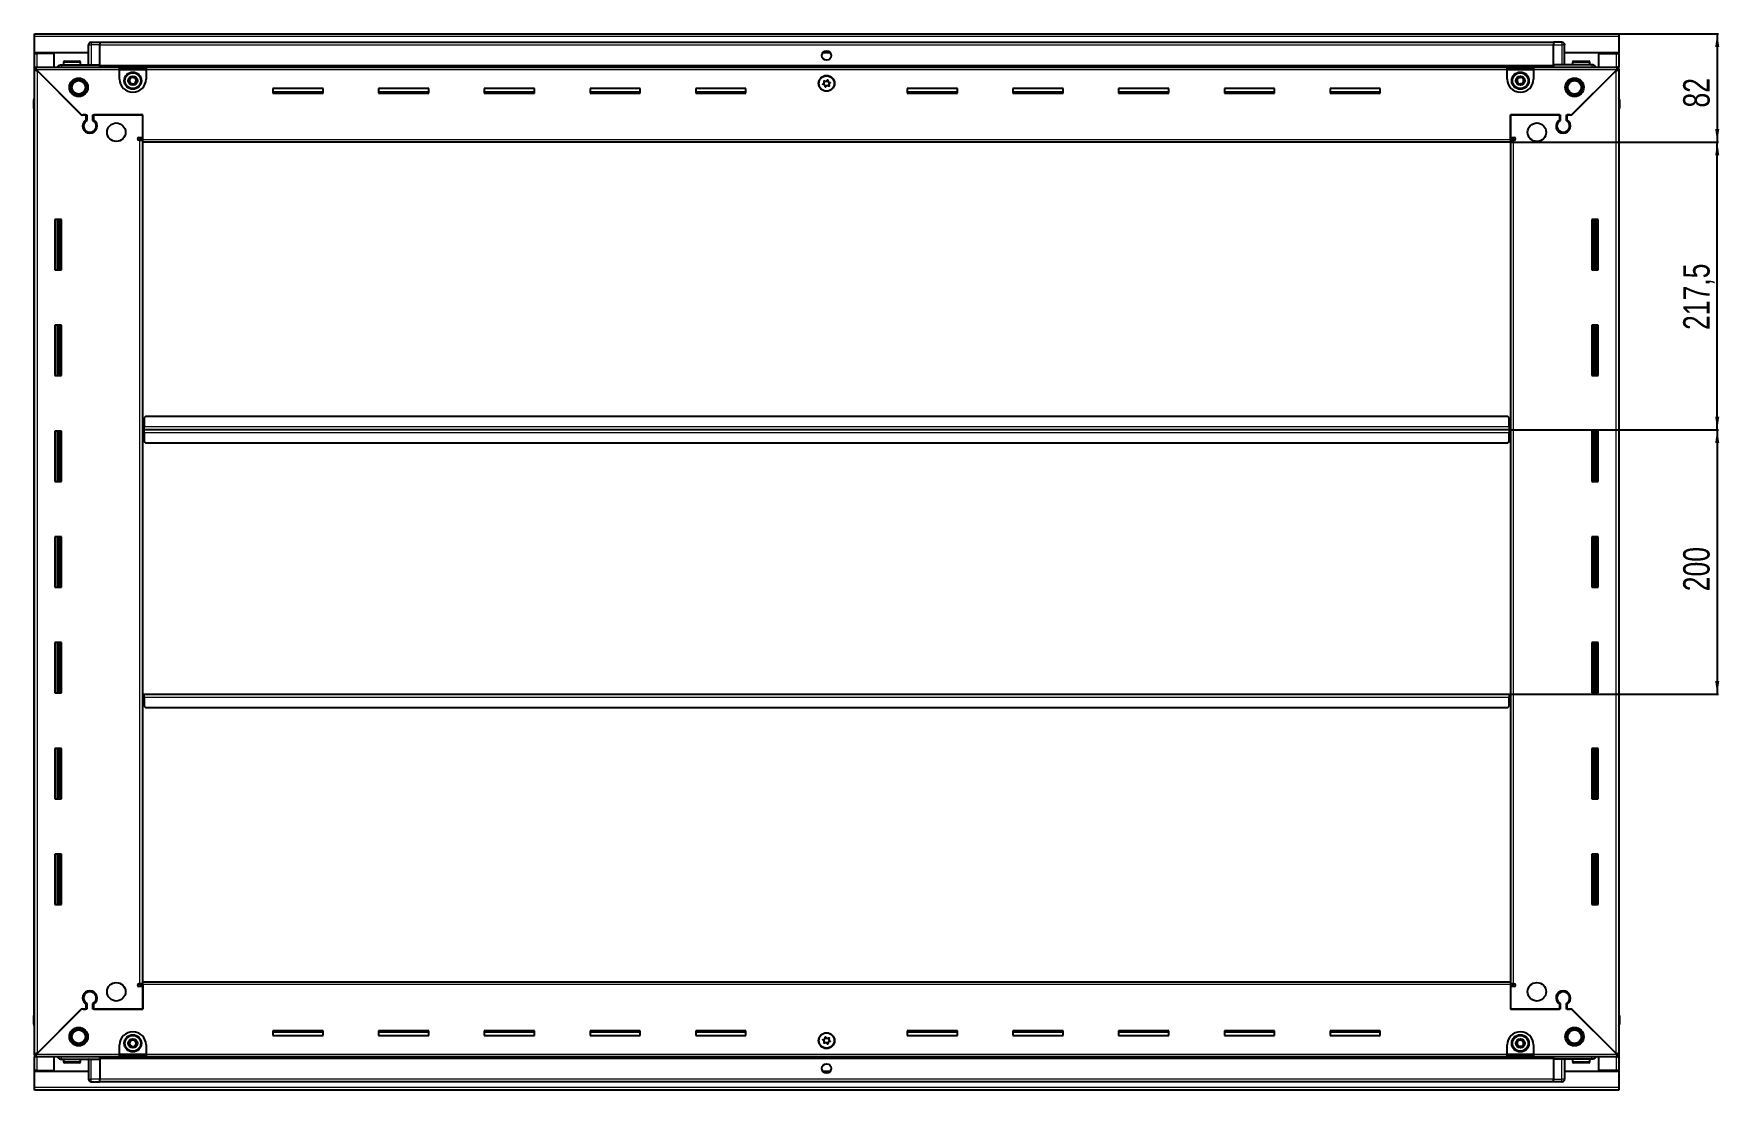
# Model space of a CAD drawing. Header units: millimetres. Extents: x 1319 to 5460, y -638 to 1773.
# Drawn here: x 4185 to 5460, y 777 to 1576 of the extents above; entities that cross this region are included whole.
import ezdxf

# ---------------------------------------------------------------- set-up
doc = ezdxf.new("R2010")
doc.units = ezdxf.units.MM
doc.layers.add('FORMAT', color=7, linetype='Continuous')
doc.styles.add('SLDTEXTSTYLE0', font='TXT', dxfattribs={"width": 0.75})
doc.dimstyles.new('SLDDIMSTYLE0', dxfattribs={"dimtxt": 20, "dimasz": 10, "dimexe": 0, "dimexo": 0.0625, "dimgap": 5, "dimtad": 2, "dimdec": 1, "dimrnd": 1e-09, "dimzin": 12, "dimdsep": 46, "dimtxsty": 'SLDTEXTSTYLE0', "dimsah": 1, "dimcen": 0.09, "dimadec": 0, "dimazin": 3, "dimtfac": 1, "dimtofl": 0, "dimtmove": 0, "dimatfit": 3, "dimfxl": 0, "dimfrac": 2, "dimtolj": 1, "dimtzin": 12, "dimarcsym": 0})

# ---------------------------------------------------------------- blocks, each defined once
blk = doc.blocks.new('_D_6')
at = {"layer": 'FORMAT'}
for p, q in [((5384.2, 1575.8), (5459.7, 1575.8)), ((5458.7, 1575.8), (5458.7, 1493.8)), ((5302.2, 1493.8), (5459.7, 1493.8))]:
    blk.add_line(p, q, dxfattribs=at)
for points in [[(5458.7, 1575.8), (5457.1, 1565.8), (5460.2, 1565.8)], [(5458.7, 1493.8), (5460.2, 1503.8), (5457.1, 1503.8)]]:
    blk.add_solid(points, dxfattribs=at)
at = {"layer": 'FORMAT', "insert": (5432.9, 1520), "char_height": 20, "attachment_point": 1, "rotation": 90, "style": 'SLDTEXTSTYLE0'}
blk.add_mtext('82', dxfattribs=at)
blk = doc.blocks.new('_D_7')
at = {"layer": 'FORMAT'}
for p, q in [((5302.2, 1493.8), (5459.7, 1493.8)), ((5458.7, 1276.3), (5458.7, 1493.8)), ((5301.2, 1276.3), (5459.7, 1276.3))]:
    blk.add_line(p, q, dxfattribs=at)
for points in [[(5458.7, 1493.8), (5457.1, 1483.8), (5460.2, 1483.8)], [(5458.7, 1276.3), (5460.2, 1286.3), (5457.1, 1286.3)]]:
    blk.add_solid(points, dxfattribs=at)
at = {"layer": 'FORMAT', "insert": (5432.9, 1351.8), "char_height": 20, "attachment_point": 1, "rotation": 90, "style": 'SLDTEXTSTYLE0'}
blk.add_mtext('217,5', dxfattribs=at)
blk = doc.blocks.new('_D_8')
at = {"layer": 'FORMAT'}
for p, q in [((5301.2, 1276.3), (5459.7, 1276.3)), ((5458.7, 1276.3), (5458.7, 1076.3)), ((5301.2, 1076.3), (5459.7, 1076.3))]:
    blk.add_line(p, q, dxfattribs=at)
for points in [[(5458.7, 1276.3), (5457.1, 1266.3), (5460.2, 1266.3)], [(5458.7, 1076.3), (5460.2, 1086.3), (5457.1, 1086.3)]]:
    blk.add_solid(points, dxfattribs=at)
at = {"layer": 'FORMAT', "insert": (5432.9, 1154.2), "char_height": 20, "attachment_point": 1, "rotation": 90, "style": 'SLDTEXTSTYLE0'}
blk.add_mtext('200', dxfattribs=at)

msp = doc.modelspace()

# ---------------------------------------------------------------- linework, layer by layer
at = {"color": 7, "linetype": 'Continuous', "lineweight": 25}
for p, q in [((4185.18, 1573.72), (4185.18, 1575.82)), ((4185.18, 1575.82), (5384.18, 1575.82)), ((4185.18, 1561.32), (4185.18, 1573.72)), ((4228.18, 1569.32), (4234.68, 1569.32)), ((4228.18, 1569.32), (4234.68, 1569.32)), ((4234.68, 1569.32), (4234.68, 1569.32)), ((4234.68, 1569.32), (4234.68, 1569.32)), ((4234.68, 1569.32), (4234.68, 1567.32)), ((5334.68, 1569.17), (4234.68, 1569.17)), ((5334.68, 1569.32), (5334.68, 1569.32)), ((5341.18, 1569.32), (5334.68, 1569.32)), ((5341.18, 1569.32), (5334.68, 1569.32)), ((5334.68, 1569.32), (5334.68, 1567.32)), ((5384.18, 1575.82), (5384.18, 1573.72)), ((5384.18, 1573.72), (5384.18, 1561.32)), ((4226.18, 1561.32), (4185.18, 1561.32)), ((4185.18, 1560.82), (4185.18, 1561.32)), ((4185.18, 1560.82), (4187.28, 1560.82)), ((4185.18, 1550.57), (4185.18, 1560.82)), ((4186.68, 1560.82), (4186.68, 1561.32)), ((4200.18, 1560.82), (4187.28, 1560.82)), ((4200.18, 1550.57), (4200.18, 1560.82)), ((4226.18, 1552.32), (4226.18, 1567.32)), ((4226.86, 1568.82), (4226.86, 1568.82)), ((4234.68, 1552.32), (4234.68, 1567.32)), ((4787.56, 1561.32), (4781.81, 1561.32)), ((5334.68, 1552.32), (5334.68, 1567.32)), ((5343.18, 1567.32), (5343.18, 1567.32)), ((5343.18, 1552.32), (5343.18, 1567.32)), ((5384.18, 1561.32), (5343.18, 1561.32)), ((5369.18, 1550.57), (5369.18, 1560.82)), ((5369.18, 1560.82), (5382.08, 1560.82)), ((5382.08, 1560.82), (5384.18, 1560.82)), ((5382.68, 1560.82), (5382.68, 1561.32)), ((5384.18, 1560.82), (5384.18, 1561.32)), ((5384.18, 1560.82), (5384.18, 1550.57)), ((4185.18, 1549.07), (4185.18, 1550.57)), ((4185.18, 1550.57), (4186.18, 1550.57)), ((4185.18, 1548.57), (4185.18, 1549.07)), ((4185.18, 1549.07), (4186.18, 1549.07)), ((4185.18, 804.07), (4185.18, 1548.57)), ((4186.68, 1548.57), (4185.18, 1548.57)), ((4186.18, 1550.57), (4249.68, 1550.57)), ((4186.18, 1549.07), (4186.18, 1550.57)), ((4186.78, 1548.47), (4220.68, 1514.57)), ((4221.38, 1513.87), (4187.28, 1547.97)), ((4205.68, 1552.32), (4234.68, 1552.32)), ((4207.18, 1554.22), (4207.18, 1552.32)), ((4207.98, 1555.02), (4219.38, 1555.02)), ((4220.18, 1552.32), (4220.18, 1554.22)), ((4234.61, 1550.57), (4234.68, 1552.29)), ((4234.68, 1552.32), (4234.68, 1551.82)), ((4234.68, 1551.17), (5334.68, 1551.17)), ((4249.68, 1548.47), (4249.68, 1550.57)), ((4249.68, 1550.57), (4269.68, 1550.57)), ((4249.68, 1549.07), (4269.68, 1549.07)), ((4249.68, 1541.57), (4249.68, 1548.47)), ((4269.68, 1550.57), (4269.68, 1548.47)), ((4269.68, 1550.57), (5299.68, 1550.57)), ((4269.68, 1548.47), (4269.68, 1541.57)), ((5299.68, 1548.47), (5299.68, 1550.57)), ((5299.68, 1550.57), (5319.68, 1550.57)), ((5299.68, 1549.07), (5319.68, 1549.07)), ((5299.68, 1541.57), (5299.68, 1548.47)), ((5319.68, 1550.57), (5319.68, 1548.47)), ((5319.68, 1550.57), (5383.18, 1550.57)), ((5319.68, 1548.47), (5319.68, 1541.57)), ((5334.68, 1552.32), (5334.68, 1551.82)), ((5363.68, 1552.32), (5334.68, 1552.32)), ((5334.68, 1552.29), (5334.76, 1550.57)), ((5382.08, 1547.97), (5347.98, 1513.87)), ((5348.68, 1514.57), (5382.58, 1548.47)), ((5349.18, 1554.22), (5349.18, 1552.32)), ((5349.98, 1555.02), (5361.38, 1555.02)), ((5362.18, 1552.32), (5362.18, 1554.22)), ((5382.68, 1548.57), (5384.18, 1548.57)), ((5383.18, 1549.07), (5383.18, 1550.57)), ((5383.18, 1550.57), (5384.18, 1550.57)), ((5383.18, 1549.07), (5384.18, 1549.07)), ((5384.18, 1549.07), (5384.18, 1550.57)), ((5384.18, 1549.07), (5384.18, 1548.57)), ((5384.18, 1548.57), (5384.18, 804.07)), ((4403.68, 1534.32), (4365.68, 1534.32)), ((4365.68, 1534.32), (4365.68, 1530.82)), ((4403.68, 1531.57), (4365.68, 1531.57)), ((4365.68, 1530.82), (4403.68, 1530.82)), ((4403.68, 1530.82), (4403.68, 1534.32)), ((4483.68, 1534.32), (4445.68, 1534.32)), ((4445.68, 1534.32), (4445.68, 1530.82)), ((4483.68, 1531.57), (4445.68, 1531.57)), ((4445.68, 1530.82), (4483.68, 1530.82)), ((4483.68, 1530.82), (4483.68, 1534.32)), ((4563.68, 1534.32), (4525.68, 1534.32)), ((4525.68, 1534.32), (4525.68, 1530.82)), ((4563.68, 1531.57), (4525.68, 1531.57)), ((4525.68, 1530.82), (4563.68, 1530.82)), ((4563.68, 1530.82), (4563.68, 1534.32)), ((4643.68, 1534.32), (4605.68, 1534.32)), ((4605.68, 1534.32), (4605.68, 1530.82)), ((4643.68, 1531.57), (4605.68, 1531.57)), ((4605.68, 1530.82), (4643.68, 1530.82)), ((4643.68, 1530.82), (4643.68, 1534.32)), ((4723.68, 1534.32), (4685.68, 1534.32)), ((4685.68, 1534.32), (4685.68, 1530.82)), ((4723.68, 1531.57), (4685.68, 1531.57)), ((4685.68, 1530.82), (4723.68, 1530.82)), ((4723.68, 1530.82), (4723.68, 1534.32)), ((4883.68, 1534.32), (4845.68, 1534.32)), ((4845.68, 1534.32), (4845.68, 1530.82)), ((4883.68, 1531.57), (4845.68, 1531.57)), ((4845.68, 1530.82), (4883.68, 1530.82)), ((4883.68, 1530.82), (4883.68, 1534.32)), ((4963.68, 1534.32), (4925.68, 1534.32)), ((4925.68, 1534.32), (4925.68, 1530.82)), ((4963.68, 1531.57), (4925.68, 1531.57)), ((4925.68, 1530.82), (4963.68, 1530.82)), ((4963.68, 1530.82), (4963.68, 1534.32)), ((5043.68, 1534.32), (5005.68, 1534.32)), ((5005.68, 1534.32), (5005.68, 1530.82)), ((5043.68, 1531.57), (5005.68, 1531.57)), ((5005.68, 1530.82), (5043.68, 1530.82)), ((5043.68, 1530.82), (5043.68, 1534.32)), ((5123.68, 1534.32), (5085.68, 1534.32)), ((5085.68, 1534.32), (5085.68, 1530.82)), ((5123.68, 1531.57), (5085.68, 1531.57)), ((5085.68, 1530.82), (5123.68, 1530.82)), ((5123.68, 1530.82), (5123.68, 1534.32)), ((5203.68, 1534.32), (5165.68, 1534.32)), ((5165.68, 1534.32), (5165.68, 1530.82)), ((5203.68, 1531.57), (5165.68, 1531.57)), ((5165.68, 1530.82), (5203.68, 1530.82)), ((5203.68, 1530.82), (5203.68, 1534.32)), ((4184.68, 1525.82), (4184.68, 1519.32)), ((4184.68, 1519.32), (4184.68, 1525.82)), ((4184.68, 1519.32), (4184.68, 1519.32)), ((4185.18, 1519.32), (4184.68, 1519.32)), ((4184.83, 1519.32), (4184.83, 833.32)), ((5384.19, 1527.15), (5384.19, 1527.15)), ((5384.19, 1519.32), (5384.68, 1519.32)), ((5384.53, 833.32), (5384.53, 1519.32)), ((5384.68, 1519.32), (5384.68, 1525.82)), ((5384.69, 1519.32), (5384.68, 1519.32)), ((5384.68, 1519.32), (5384.68, 1519.32)), ((5384.69, 1525.82), (5384.69, 1519.32)), ((4220.68, 1514.57), (4224.88, 1514.57)), ((4222.08, 1514.57), (4221.38, 1513.87)), ((4224.18, 1514.57), (4222.08, 1514.57)), ((4224.18, 1514.57), (4224.18, 1510.68)), ((4224.88, 1514.57), (4224.88, 1510.29)), ((4229.48, 1514.57), (4267.18, 1514.57)), ((4229.48, 1510.29), (4229.48, 1514.57)), ((4230.18, 1510.68), (4230.18, 1514.57)), ((4267.18, 1514.57), (4230.18, 1514.57)), ((4267.18, 1495.92), (4267.18, 1514.57)), ((4267.18, 1497.32), (4267.18, 1514.57)), ((5302.18, 1514.57), (5339.88, 1514.57)), ((5302.18, 1495.92), (5302.18, 1514.57)), ((5302.18, 1514.57), (5302.18, 1497.32)), ((5339.18, 1514.57), (5302.18, 1514.57)), ((5339.18, 1514.57), (5339.18, 1510.68)), ((5339.88, 1514.57), (5339.88, 1510.29)), ((5344.48, 1514.57), (5348.68, 1514.57)), ((5344.48, 1510.29), (5344.48, 1514.57)), ((5347.28, 1514.57), (5345.18, 1514.57)), ((5345.18, 1510.68), (5345.18, 1514.57)), ((5347.98, 1513.87), (5347.28, 1514.57)), ((4225.18, 1501.71), (4225.18, 1500.95)), ((4264.33, 1497.32), (4267.18, 1497.32)), ((4265.08, 1495.32), (4264.33, 1495.32)), ((4265.08, 1495.32), (4267.18, 1495.32)), ((4267.18, 1496.32), (4265.18, 1496.32)), ((4265.18, 1496.32), (4265.18, 1495.32)), ((4267.18, 1493.82), (4267.18, 1495.92)), ((5302.18, 1493.82), (4267.18, 1493.82)), ((4267.18, 858.82), (4267.18, 1493.82)), ((5302.18, 1497.32), (5305.03, 1497.32)), ((5304.18, 1496.32), (5302.18, 1496.32)), ((5302.18, 1495.92), (5302.18, 1493.82)), ((5302.18, 1495.32), (5304.28, 1495.32)), ((5302.18, 1493.82), (5302.18, 858.82)), ((5304.18, 1495.32), (5304.18, 1496.32)), ((5305.03, 1495.32), (5304.28, 1495.32)), ((5344.18, 1501.71), (5344.18, 1500.95)), ((4205.68, 1435.32), (4200.68, 1435.32)), ((4200.68, 1435.32), (4200.68, 1397.32)), ((4202.83, 1397.32), (4202.83, 1435.32)), ((4204.63, 1397.32), (4204.63, 1435.32)), ((4204.66, 1397.32), (4204.66, 1435.32)), ((4205.68, 1397.32), (4205.68, 1435.32)), ((5363.68, 1435.32), (5363.68, 1397.32)), ((5368.68, 1435.32), (5363.68, 1435.32)), ((5364.71, 1435.32), (5364.71, 1397.32)), ((5364.74, 1435.32), (5364.74, 1397.32)), ((5366.53, 1435.32), (5366.53, 1397.32)), ((5368.68, 1397.32), (5368.68, 1435.32)), ((4200.68, 1397.32), (4205.68, 1397.32)), ((5363.68, 1397.32), (5368.68, 1397.32)), ((4205.68, 1355.32), (4200.68, 1355.32)), ((4200.68, 1355.32), (4200.68, 1317.32)), ((4202.83, 1317.32), (4202.83, 1355.32)), ((4204.63, 1317.32), (4204.63, 1355.32)), ((4204.66, 1317.32), (4204.66, 1355.32)), ((4205.68, 1317.32), (4205.68, 1355.32)), ((5363.68, 1355.32), (5363.68, 1317.32)), ((5368.68, 1355.32), (5363.68, 1355.32)), ((5364.71, 1355.32), (5364.71, 1317.32)), ((5364.74, 1355.32), (5364.74, 1317.32)), ((5366.53, 1355.32), (5366.53, 1317.32)), ((5368.68, 1317.32), (5368.68, 1355.32)), ((4200.68, 1317.32), (4205.68, 1317.32)), ((5363.68, 1317.32), (5368.68, 1317.32)), ((4267.93, 1276.32), (4267.18, 1276.32)), ((4268.18, 1279.17), (4267.93, 1279.17)), ((4267.93, 1279.17), (4267.93, 1276.32)), ((4267.93, 1276.32), (4267.93, 1273.47)), ((4269.18, 1286.32), (4268.18, 1285.32)), ((4268.18, 1285.32), (4268.18, 1278.42)), ((4268.18, 1276.32), (4268.18, 1278.42)), ((5301.18, 1276.32), (4268.18, 1276.32)), ((4268.18, 1274.22), (4268.18, 1276.32)), ((5300.18, 1286.32), (4269.18, 1286.32)), ((5301.18, 1285.32), (5300.18, 1286.32)), ((5301.18, 1278.42), (5301.18, 1285.32)), ((5301.43, 1279.17), (5301.18, 1279.17)), ((5301.18, 1278.42), (5301.18, 1276.32)), ((5301.18, 1276.32), (5301.18, 1274.22)), ((5301.43, 1276.32), (5301.43, 1279.17)), ((5302.18, 1276.32), (5301.43, 1276.32)), ((5301.43, 1273.47), (5301.43, 1276.32)), ((4205.68, 1275.32), (4200.68, 1275.32)), ((4200.68, 1275.32), (4200.68, 1237.32)), ((4202.83, 1237.32), (4202.83, 1275.32)), ((4204.63, 1237.32), (4204.63, 1275.32)), ((4204.66, 1237.32), (4204.66, 1275.32)), ((4205.68, 1237.32), (4205.68, 1275.32)), ((4267.93, 1273.47), (4268.18, 1273.47)), ((4268.18, 1274.22), (4268.18, 1267.32)), ((4268.18, 1267.32), (4269.18, 1266.32)), ((4269.18, 1266.32), (5300.18, 1266.32)), ((5300.18, 1266.32), (5301.18, 1267.32)), ((5301.18, 1267.32), (5301.18, 1274.22)), ((5301.18, 1273.47), (5301.43, 1273.47)), ((5363.68, 1275.32), (5363.68, 1237.32)), ((5368.68, 1275.32), (5363.68, 1275.32)), ((5364.71, 1275.32), (5364.71, 1237.32)), ((5364.74, 1275.32), (5364.74, 1237.32)), ((5366.53, 1275.32), (5366.53, 1237.32)), ((5368.68, 1237.32), (5368.68, 1275.32)), ((4200.68, 1237.32), (4205.68, 1237.32)), ((5363.68, 1237.32), (5368.68, 1237.32)), ((4205.68, 1195.32), (4200.68, 1195.32)), ((4200.68, 1195.32), (4200.68, 1157.32)), ((4202.83, 1157.32), (4202.83, 1195.32)), ((4204.63, 1157.32), (4204.63, 1195.32)), ((4204.66, 1157.32), (4204.66, 1195.32)), ((4205.68, 1157.32), (4205.68, 1195.32)), ((5363.68, 1195.32), (5363.68, 1157.32)), ((5368.68, 1195.32), (5363.68, 1195.32)), ((5364.71, 1195.32), (5364.71, 1157.32)), ((5364.74, 1195.32), (5364.74, 1157.32)), ((5366.53, 1195.32), (5366.53, 1157.32)), ((5368.68, 1157.32), (5368.68, 1195.32)), ((4200.68, 1157.32), (4205.68, 1157.32)), ((5363.68, 1157.32), (5368.68, 1157.32)), ((4205.68, 1115.32), (4200.68, 1115.32)), ((4200.68, 1115.32), (4200.68, 1077.32)), ((4202.83, 1077.32), (4202.83, 1115.32)), ((4204.63, 1077.32), (4204.63, 1115.32)), ((4204.66, 1077.32), (4204.66, 1115.32)), ((4205.68, 1077.32), (4205.68, 1115.32)), ((5363.68, 1115.32), (5363.68, 1077.32)), ((5368.68, 1115.32), (5363.68, 1115.32)), ((5364.71, 1115.32), (5364.71, 1077.32)), ((5364.74, 1115.32), (5364.74, 1077.32)), ((5366.53, 1115.32), (5366.53, 1077.32)), ((5368.68, 1077.32), (5368.68, 1115.32)), ((4200.68, 1077.32), (4205.68, 1077.32)), ((4267.18, 1076.32), (4267.93, 1076.32)), ((4267.93, 1076.32), (4267.93, 1073.47)), ((4267.93, 1073.47), (4268.18, 1073.47)), ((4268.18, 1074.22), (4268.18, 1076.32)), ((4268.18, 1076.32), (5301.18, 1076.32)), ((4268.18, 1074.22), (4268.18, 1067.32)), ((5301.18, 1076.32), (5301.18, 1074.22)), ((5301.18, 1067.32), (5301.18, 1074.22)), ((5301.18, 1073.47), (5301.43, 1073.47)), ((5301.43, 1073.47), (5301.43, 1076.32)), ((5301.43, 1076.32), (5302.18, 1076.32)), ((5363.68, 1077.32), (5368.68, 1077.32)), ((4268.18, 1067.32), (4269.18, 1066.32)), ((4269.18, 1066.32), (5300.18, 1066.32)), ((5300.18, 1066.32), (5301.18, 1067.32)), ((4205.68, 1035.32), (4200.68, 1035.32)), ((4200.68, 1035.32), (4200.68, 997.32)), ((4202.83, 997.32), (4202.83, 1035.32)), ((4204.63, 997.32), (4204.63, 1035.32)), ((4204.66, 997.32), (4204.66, 1035.32)), ((4205.68, 997.32), (4205.68, 1035.32)), ((5363.68, 1035.32), (5363.68, 997.32)), ((5368.68, 1035.32), (5363.68, 1035.32)), ((5364.71, 1035.32), (5364.71, 997.32)), ((5364.74, 1035.32), (5364.74, 997.32)), ((5366.53, 1035.32), (5366.53, 997.32)), ((5368.68, 997.32), (5368.68, 1035.32)), ((4200.68, 997.32), (4205.68, 997.32)), ((5363.68, 997.32), (5368.68, 997.32)), ((4205.68, 955.32), (4200.68, 955.32)), ((4200.68, 955.32), (4200.68, 917.32)), ((4202.83, 917.32), (4202.83, 955.32)), ((4204.63, 917.32), (4204.63, 955.32)), ((4204.66, 917.32), (4204.66, 955.32)), ((4205.68, 917.32), (4205.68, 955.32)), ((5363.68, 955.32), (5363.68, 917.32)), ((5368.68, 955.32), (5363.68, 955.32)), ((5364.71, 955.32), (5364.71, 917.32)), ((5364.74, 955.32), (5364.74, 917.32)), ((5366.53, 955.32), (5366.53, 917.32)), ((5368.68, 917.32), (5368.68, 955.32)), ((4200.68, 917.32), (4205.68, 917.32)), ((5363.68, 917.32), (5368.68, 917.32)), ((4264.33, 857.32), (4265.08, 857.32)), ((4267.18, 855.32), (4264.33, 855.32)), ((4267.18, 857.32), (4265.08, 857.32)), ((4265.18, 857.32), (4265.18, 856.32)), ((4265.18, 856.32), (4267.18, 856.32)), ((4267.18, 856.72), (4267.18, 858.82)), ((4267.18, 858.82), (5302.18, 858.82)), ((4267.18, 856.72), (4267.18, 838.07)), ((4267.18, 838.07), (4267.18, 855.32)), ((5302.18, 858.82), (5302.18, 856.72)), ((5304.28, 857.32), (5302.18, 857.32)), ((5302.18, 856.72), (5302.18, 838.07)), ((5302.18, 856.32), (5304.18, 856.32)), ((5302.18, 855.32), (5302.18, 838.07)), ((5305.03, 855.32), (5302.18, 855.32)), ((5304.18, 856.32), (5304.18, 857.32)), ((5304.28, 857.32), (5305.03, 857.32)), ((4224.18, 841.96), (4224.18, 838.07)), ((4224.88, 842.36), (4224.88, 838.07)), ((4225.18, 851.7), (4225.18, 850.94)), ((4229.48, 838.07), (4229.48, 842.36)), ((4230.18, 838.07), (4230.18, 841.96)), ((5339.18, 841.96), (5339.18, 838.07)), ((5339.88, 842.36), (5339.88, 838.07)), ((5344.18, 851.7), (5344.18, 850.94)), ((5344.48, 838.07), (5344.48, 842.36)), ((5345.18, 838.07), (5345.18, 841.96)), ((4184.68, 826.82), (4184.68, 833.32)), ((4184.68, 833.32), (4184.68, 833.32)), ((4184.68, 833.32), (4184.68, 833.32)), ((4184.68, 833.32), (4184.68, 826.82)), ((4185.18, 833.32), (4184.68, 833.32)), ((4220.68, 838.07), (4186.78, 804.17)), ((4187.28, 804.67), (4221.38, 838.77)), ((4224.88, 838.07), (4220.68, 838.07)), ((4221.38, 838.77), (4222.08, 838.07)), ((4222.08, 838.07), (4224.18, 838.07)), ((4267.18, 838.07), (4229.48, 838.07)), ((4230.18, 838.07), (4267.18, 838.07)), ((5339.88, 838.07), (5302.18, 838.07)), ((5302.18, 838.07), (5339.18, 838.07)), ((5348.68, 838.07), (5344.48, 838.07)), ((5345.18, 838.07), (5347.28, 838.07)), ((5347.28, 838.07), (5347.98, 838.77)), ((5347.98, 838.77), (5382.08, 804.67)), ((5382.58, 804.17), (5348.68, 838.07)), ((5384.18, 833.32), (5384.68, 833.32)), ((5384.69, 833.32), (5384.68, 833.32)), ((5384.68, 833.32), (5384.68, 826.82)), ((5384.69, 826.82), (5384.69, 833.32)), ((4185.18, 825.5), (4185.18, 825.5)), ((4403.68, 821.82), (4365.68, 821.82)), ((4365.68, 821.82), (4365.68, 818.32)), ((4365.68, 821.07), (4403.68, 821.07)), ((4365.68, 818.32), (4403.68, 818.32)), ((4403.68, 818.32), (4403.68, 821.82)), ((4483.68, 821.82), (4445.68, 821.82)), ((4445.68, 821.82), (4445.68, 818.32)), ((4445.68, 821.07), (4483.68, 821.07)), ((4445.68, 818.32), (4483.68, 818.32)), ((4483.68, 818.32), (4483.68, 821.82)), ((4563.68, 821.82), (4525.68, 821.82)), ((4525.68, 821.82), (4525.68, 818.32)), ((4525.68, 821.07), (4563.68, 821.07)), ((4525.68, 818.32), (4563.68, 818.32)), ((4563.68, 818.32), (4563.68, 821.82)), ((4643.68, 821.82), (4605.68, 821.82)), ((4605.68, 821.82), (4605.68, 818.32)), ((4605.68, 821.07), (4643.68, 821.07)), ((4605.68, 818.32), (4643.68, 818.32)), ((4643.68, 818.32), (4643.68, 821.82)), ((4723.68, 821.82), (4685.68, 821.82)), ((4685.68, 821.82), (4685.68, 818.32)), ((4685.68, 821.07), (4723.68, 821.07)), ((4685.68, 818.32), (4723.68, 818.32)), ((4723.68, 818.32), (4723.68, 821.82)), ((4883.68, 821.82), (4845.68, 821.82)), ((4845.68, 821.82), (4845.68, 818.32)), ((4845.68, 821.07), (4883.68, 821.07)), ((4845.68, 818.32), (4883.68, 818.32)), ((4883.68, 818.32), (4883.68, 821.82)), ((4963.68, 821.82), (4925.68, 821.82)), ((4925.68, 821.82), (4925.68, 818.32)), ((4925.68, 821.07), (4963.68, 821.07)), ((4925.68, 818.32), (4963.68, 818.32)), ((4963.68, 818.32), (4963.68, 821.82)), ((5043.68, 821.82), (5005.68, 821.82)), ((5005.68, 821.82), (5005.68, 818.32)), ((5005.68, 821.07), (5043.68, 821.07)), ((5005.68, 818.32), (5043.68, 818.32)), ((5043.68, 818.32), (5043.68, 821.82)), ((5123.68, 821.82), (5085.68, 821.82)), ((5085.68, 821.82), (5085.68, 818.32)), ((5085.68, 821.07), (5123.68, 821.07)), ((5085.68, 818.32), (5123.68, 818.32)), ((5123.68, 818.32), (5123.68, 821.82)), ((5203.68, 821.82), (5165.68, 821.82)), ((5165.68, 821.82), (5165.68, 818.32)), ((5165.68, 821.07), (5203.68, 821.07)), ((5165.68, 818.32), (5203.68, 818.32)), ((5203.68, 818.32), (5203.68, 821.82)), ((4185.18, 803.57), (4185.18, 804.07)), ((4186.68, 804.07), (4185.18, 804.07)), ((4249.68, 804.17), (4249.68, 811.07)), ((4249.68, 802.07), (4249.68, 804.17)), ((4269.68, 811.07), (4269.68, 804.17)), ((4269.68, 804.17), (4269.68, 802.07)), ((5299.68, 804.17), (5299.68, 811.07)), ((5299.68, 802.07), (5299.68, 804.17)), ((5319.68, 811.07), (5319.68, 804.17)), ((5319.68, 804.17), (5319.68, 802.07)), ((5382.68, 804.07), (5384.18, 804.07)), ((5384.18, 804.07), (5384.18, 803.57)), ((4185.18, 803.57), (4185.18, 802.07)), ((4186.18, 803.57), (4185.18, 803.57)), ((4185.18, 791.82), (4185.18, 802.07)), ((4186.18, 802.07), (4185.18, 802.07)), ((4187.28, 791.82), (4185.18, 791.82)), ((4185.18, 791.32), (4185.18, 791.82)), ((4185.18, 791.32), (4226.18, 791.32)), ((4185.18, 778.92), (4185.18, 791.32)), ((4186.18, 803.57), (4186.18, 802.07)), ((4249.68, 802.07), (4186.18, 802.07)), ((4186.68, 791.32), (4186.68, 791.82)), ((4187.28, 791.82), (4200.18, 791.82)), ((4200.18, 791.82), (4200.18, 802.07)), ((4205.68, 800.32), (4234.68, 800.32)), ((4207.18, 800.32), (4207.18, 798.42)), ((4211.76, 797.62), (4207.98, 797.62)), ((4219.38, 797.62), (4211.76, 797.62)), ((4220.18, 798.42), (4220.18, 800.32)), ((4226.18, 800.32), (4226.18, 785.32)), ((4234.68, 800.36), (4234.61, 802.07)), ((5334.68, 801.47), (4234.68, 801.47)), ((4234.68, 800.32), (4234.68, 800.82)), ((4234.68, 800.32), (4234.68, 785.32)), ((4269.68, 803.57), (4249.68, 803.57)), ((4269.68, 802.07), (4249.68, 802.07)), ((5299.68, 802.07), (4269.68, 802.07)), ((4781.81, 791.32), (4787.56, 791.32)), ((5319.68, 803.57), (5299.68, 803.57)), ((5319.68, 802.07), (5299.68, 802.07)), ((5383.18, 802.07), (5319.68, 802.07)), ((5334.76, 802.07), (5334.68, 800.36)), ((5334.68, 800.32), (5334.68, 800.82)), ((5363.68, 800.32), (5334.68, 800.32)), ((5334.68, 800.32), (5334.68, 785.32)), ((5343.18, 800.32), (5343.18, 785.32)), ((5343.18, 791.32), (5384.18, 791.32)), ((5349.18, 800.32), (5349.18, 798.42)), ((5356.98, 797.62), (5349.98, 797.62)), ((5361.38, 797.62), (5356.98, 797.62)), ((5362.18, 798.42), (5362.18, 800.32)), ((5369.18, 791.82), (5369.18, 802.07)), ((5382.08, 791.82), (5369.18, 791.82)), ((5384.18, 791.82), (5382.08, 791.82)), ((5382.68, 791.32), (5382.68, 791.82)), ((5383.18, 803.57), (5383.18, 802.07)), ((5384.18, 803.57), (5383.18, 803.57)), ((5384.18, 802.07), (5383.18, 802.07)), ((5384.18, 803.57), (5384.18, 802.07)), ((5384.18, 802.07), (5384.18, 791.82)), ((5384.18, 791.32), (5384.18, 791.82)), ((5384.18, 791.32), (5384.18, 778.92)), ((4185.18, 776.82), (4185.18, 778.92)), ((4226.18, 785.32), (4226.18, 785.32)), ((4228.18, 783.32), (4234.68, 783.32)), ((4228.18, 783.32), (4234.68, 783.32)), ((4234.68, 783.32), (4234.68, 785.32)), ((4234.68, 783.47), (5334.68, 783.47)), ((4234.68, 783.32), (4234.68, 783.32)), ((5334.68, 783.32), (5334.68, 785.32)), ((5341.18, 783.32), (5334.68, 783.32)), ((5334.68, 783.32), (5334.68, 783.32)), ((5334.68, 783.32), (5334.69, 783.32)), ((5341.18, 783.32), (5334.68, 783.32)), ((5342.51, 783.82), (5342.51, 783.82)), ((5384.18, 778.92), (5384.18, 776.82)), ((5384.18, 776.82), (4185.18, 776.82))]:
    msp.add_line(p, q, dxfattribs=at)
at = {"color": 8, "linetype": 'Continuous', "lineweight": 18}
for p, q in [((5384.18, 1573.72), (4185.18, 1573.72)), ((4228.18, 1569.32), (4228.18, 1567.32)), ((5341.18, 1569.32), (5341.18, 1567.32)), ((4187.28, 1560.82), (4187.28, 1561.32)), ((4187.28, 1550.57), (4187.28, 1560.82)), ((4226.18, 1567.32), (4228.18, 1567.32)), ((4228.18, 1567.32), (4228.18, 1552.32)), ((4234.68, 1567.32), (4228.18, 1567.32)), ((5334.68, 1567.17), (4234.68, 1567.17)), ((5334.68, 1567.32), (5341.18, 1567.32)), ((5343.18, 1567.32), (5341.18, 1567.32)), ((5341.18, 1567.32), (5341.18, 1552.32)), ((5382.08, 1561.32), (5382.08, 1560.82)), ((5382.08, 1560.82), (5382.08, 1550.57)), ((4249.68, 1548.47), (4186.78, 1548.47)), ((4187.28, 1547.97), (4187.28, 804.67)), ((4207.18, 1554.22), (4220.18, 1554.22)), ((5334.68, 1551.82), (4234.68, 1551.82)), ((5334.68, 1550.59), (4234.68, 1550.59)), ((4249.68, 1548.47), (4269.68, 1548.47)), ((5299.68, 1548.47), (4269.68, 1548.47)), ((5299.68, 1548.47), (5319.68, 1548.47)), ((5382.58, 1548.47), (5319.68, 1548.47)), ((5349.18, 1554.22), (5362.18, 1554.22)), ((5382.08, 804.67), (5382.08, 1547.97)), ((4185.18, 1525.82), (4184.68, 1525.82)), ((5384.18, 1525.82), (5384.68, 1525.82)), ((4265.08, 857.32), (4265.08, 1495.32)), ((4267.18, 1495.92), (5302.18, 1495.92)), ((5304.28, 1495.32), (5304.28, 857.32)), ((4202.18, 1435.32), (4202.18, 1397.32)), ((4203.42, 1435.32), (4203.42, 1397.32)), ((5365.95, 1397.32), (5365.95, 1435.32)), ((5367.18, 1397.32), (5367.18, 1435.32)), ((4202.18, 1355.32), (4202.18, 1317.32)), ((4203.42, 1355.32), (4203.42, 1317.32)), ((5365.95, 1317.32), (5365.95, 1355.32)), ((5367.18, 1317.32), (5367.18, 1355.32)), ((5301.18, 1278.42), (4268.18, 1278.42)), ((4202.18, 1275.32), (4202.18, 1237.32)), ((4203.42, 1275.32), (4203.42, 1237.32)), ((4268.18, 1274.22), (5301.18, 1274.22)), ((5365.95, 1237.32), (5365.95, 1275.32)), ((5367.18, 1237.32), (5367.18, 1275.32)), ((4202.18, 1195.32), (4202.18, 1157.32)), ((4203.42, 1195.32), (4203.42, 1157.32)), ((5365.95, 1157.32), (5365.95, 1195.32)), ((5367.18, 1157.32), (5367.18, 1195.32)), ((4202.18, 1115.32), (4202.18, 1077.32)), ((4203.42, 1115.32), (4203.42, 1077.32)), ((5365.95, 1077.32), (5365.95, 1115.32)), ((5367.18, 1077.32), (5367.18, 1115.32)), ((4268.18, 1074.22), (5301.18, 1074.22)), ((4202.18, 1035.32), (4202.18, 997.32)), ((4203.42, 1035.32), (4203.42, 997.32)), ((5365.95, 997.32), (5365.95, 1035.32)), ((5367.18, 997.32), (5367.18, 1035.32)), ((4202.18, 955.32), (4202.18, 917.32)), ((4203.42, 955.32), (4203.42, 917.32)), ((5365.95, 917.32), (5365.95, 955.32)), ((5367.18, 917.32), (5367.18, 955.32)), ((5302.18, 856.72), (4267.18, 856.72)), ((4185.18, 826.82), (4184.68, 826.82)), ((5384.18, 826.82), (5384.68, 826.82)), ((4186.78, 804.17), (4249.68, 804.17)), ((4269.68, 804.17), (4249.68, 804.17)), ((4269.68, 804.17), (5299.68, 804.17)), ((5319.68, 804.17), (5299.68, 804.17)), ((5319.68, 804.17), (5382.58, 804.17)), ((4187.28, 791.82), (4187.28, 802.07)), ((4187.28, 791.32), (4187.28, 791.82)), ((4211.49, 798.42), (4207.18, 798.42)), ((4220.18, 798.42), (4211.49, 798.42)), ((4228.18, 785.32), (4228.18, 800.32)), ((4234.68, 802.06), (5334.68, 802.06)), ((4234.68, 800.82), (5334.68, 800.82)), ((5341.18, 785.32), (5341.18, 800.32)), ((5357.16, 798.42), (5349.18, 798.42)), ((5362.18, 798.42), (5357.16, 798.42)), ((5382.08, 802.07), (5382.08, 791.82)), ((5382.08, 791.82), (5382.08, 791.32)), ((5384.18, 778.92), (4185.18, 778.92)), ((4226.18, 785.32), (4228.18, 785.32)), ((4228.18, 783.32), (4228.18, 785.32)), ((4234.68, 785.32), (4228.18, 785.32)), ((4234.68, 785.47), (5334.68, 785.47)), ((5334.68, 785.32), (5341.18, 785.32)), ((5343.18, 785.32), (5341.18, 785.32)), ((5341.18, 783.32), (5341.18, 785.32))]:
    msp.add_line(p, q, dxfattribs=at)
at = {"color": 7, "linetype": 'Continuous', "lineweight": 25, "flags": 128}
msp.add_lwpolyline([(5343.04, 1568.08), (5343.15, 1567.71), (5343.18, 1567.32)], dxfattribs=at)
at = {"color": 7, "linetype": 'Continuous', "lineweight": 25}
for centre, radius in [((4784.68, 1559.32), 3.5), ((4259.68, 1540.32), 6.5), ((4259.68, 1540.32), 3.46), ((4784.68, 1538.32), 6), ((4784.68, 1538.17), 5.79), ((5309.68, 1540.32), 6.5), ((5309.68, 1540.32), 3.46), ((4218.68, 1535.32), 7), ((4218.68, 1535.32), 6.02), ((4218.68, 1535.32), 5.1), ((4784.68, 1538.17), 1.85), ((5350.68, 1535.32), 7), ((5350.68, 1535.32), 6.03), ((5350.68, 1535.32), 5.1), ((4247.18, 1501.32), 7), ((5322.18, 1501.32), 7), ((4247.18, 851.32), 7), ((5322.18, 851.32), 7), ((4218.68, 817.32), 7), ((4218.68, 817.32), 6.02), ((4218.68, 817.32), 5.1), ((4259.68, 812.32), 6.5), ((4784.68, 814.32), 6), ((4784.68, 814.47), 5.79), ((5309.68, 812.32), 6.5), ((5350.68, 817.32), 7), ((5350.68, 817.32), 6.02), ((5350.68, 817.32), 5.1), ((4259.68, 812.32), 3.46), ((4784.68, 814.47), 1.85), ((5309.68, 812.32), 3.46), ((4784.68, 793.32), 3.5)]:
    msp.add_circle(centre, radius, dxfattribs=at)
at = {"color": 8, "linetype": 'Continuous', "lineweight": 18}
for centre in [(4259.68, 1540.32), (5309.68, 1540.32), (4259.68, 812.32), (5309.68, 812.32)]:
    msp.add_circle(centre, 5.7, dxfattribs=at)
at = {"color": 7, "linetype": 'Continuous', "lineweight": 25}
for centre, radius, start, end in [((4228.18, 1567.32), 2, 90, 180), ((4228.18, 1567.32), 2, 90, 131.40962), ((5341.18, 1567.32), 2, 0, 90), ((4207.98, 1554.22), 0.8, 90, 180), ((4219.38, 1554.22), 0.8, 0, 90), ((4225.98, 1552.52), 0.2, 270, 0), ((5343.38, 1552.52), 0.2, 180, 270), ((5349.98, 1554.22), 0.8, 90, 180), ((5361.38, 1554.22), 0.8, 0, 90), ((4259.68, 1541.57), 10, 180, 270), ((4259.68, 1540.32), 2.5, 134.01559, 194.01559), ((4259.68, 1540.32), 2.5, 194.01559, 254.01559), ((4259.68, 1540.32), 2.5, 74.01559, 134.01559), ((4259.68, 1540.32), 2.5, 254.01559, 314.01559), ((4259.68, 1541.57), 10, 270, 0), ((4259.68, 1540.32), 2.5, 14.01559, 74.01559), ((4259.68, 1540.32), 2.5, 314.01559, 14.01559), ((5309.68, 1541.57), 10, 180, 270), ((5309.68, 1540.32), 2.5, 160.11158, 220.11158), ((5309.68, 1540.32), 2.5, 100.11158, 160.11158), ((5309.68, 1540.32), 2.5, 220.11158, 280.11158), ((5309.68, 1540.32), 2.5, 40.11158, 100.11158), ((5309.68, 1541.57), 10, 270, 0), ((5309.68, 1540.32), 2.5, 280.11158, 340.11158), ((5309.68, 1540.32), 2.5, 340.11158, 40.11158), ((4186.68, 1525.82), 2, 138.59038, 180), ((5382.69, 1525.82), 2, 33.78451, 41.40962), ((5382.68, 1525.82), 2, 0, 41.39416), ((5382.69, 1525.82), 2, 0, 19.56674), ((4227.18, 1506.07), 5.5, 123.05573, 56.94427), ((4227.18, 1506.07), 4.8, 118.63099, 61.36901), ((5342.18, 1506.07), 5.5, 123.05573, 56.94427), ((5342.18, 1506.07), 4.8, 118.63099, 61.36901), ((4264.33, 1496.32), 1, 90, 270), ((5305.03, 1496.32), 1, 270, 90), ((4264.33, 856.32), 1, 90, 270), ((5305.03, 856.32), 1, 270, 90), ((4227.18, 846.57), 5.5, 303.05573, 236.94427), ((4227.18, 846.57), 4.8, 298.63099, 241.36901), ((5342.18, 846.57), 5.5, 303.05573, 236.94427), ((5342.18, 846.57), 4.8, 298.63099, 241.36901), ((4186.68, 826.82), 2, 180, 221.40962), ((4186.68, 826.82), 2, 180, 221.39416), ((4259.68, 811.07), 10, 90, 180), ((4259.68, 811.07), 10, 0, 90), ((5309.68, 811.07), 10, 90, 180), ((5309.68, 811.07), 10, 0, 90), ((5382.68, 826.82), 2, 318.59038, 0), ((4259.68, 812.32), 2.5, 127.47401, 187.47401), ((4259.68, 812.32), 2.5, 187.47401, 247.47401), ((4259.68, 812.32), 2.5, 67.47401, 127.47401), ((4259.68, 812.32), 2.5, 247.47401, 307.47401), ((4259.68, 812.32), 2.5, 7.47401, 67.47401), ((4259.68, 812.32), 2.5, 307.47401, 7.47401), ((5309.68, 812.32), 2.5, 147.04236, 207.04236), ((5309.68, 812.32), 2.5, 207.04236, 267.04236), ((5309.68, 812.32), 2.5, 87.04236, 147.04236), ((5309.68, 812.32), 2.5, 267.04236, 327.04236), ((5309.68, 812.32), 2.5, 27.04236, 87.04236), ((5309.68, 812.32), 2.5, 327.04236, 27.04236), ((4207.98, 798.42), 0.8, 180, 270), ((4219.38, 798.42), 0.8, 270, 360), ((4225.98, 800.12), 0.2, 0, 90), ((5343.38, 800.12), 0.2, 90, 180), ((5349.98, 798.42), 0.8, 180, 270), ((5361.38, 798.42), 0.8, 270, 360), ((4228.18, 785.32), 2, 180, 270), ((5341.18, 785.32), 2, 270, 0), ((5341.18, 785.32), 2, 270, 288.58003), ((5341.18, 785.32), 2, 303.94202, 311.40962)]:
    msp.add_arc(centre, radius, start, end, dxfattribs=at)
for points, knots in [([(4185.18, 1548.57), (4185.21, 1548.53), (4185.26, 1548.44), (4185.66, 1548.3), (4186.21, 1548.17), (4186.79, 1548.06), (4187.16, 1548), (4187.28, 1547.97)], [0, 0, 0, 0, 0.2302553, 0.4485219, 0.6667858, 0.8850496, 1, 1, 1, 1]), ([(4186.78, 1548.47), (4186.74, 1548.73), (4186.65, 1549.22), (4186.52, 1549.86), (4186.38, 1550.33), (4186.27, 1550.55), (4186.21, 1550.57), (4186.18, 1550.57)], [0, 0, 0, 0, 0.2302553, 0.4485219, 0.6667858, 0.8850496, 1, 1, 1, 1]), ([(4202.47, 1550.57), (4202.59, 1550.77), (4202.98, 1551.42), (4204.13, 1552.13), (4205.17, 1552.26), (4205.68, 1552.32)], [0, 0, 0, 0, 0.1822499, 0.5911249, 1, 1, 1, 1]), ([(4234.68, 1552.32), (4234.68, 1552.29), (4234.68, 1552.21), (4234.68, 1551.59), (4234.68, 1551.01), (4234.68, 1550.62), (4234.68, 1550.59)], [0, 0, 0, 0, 0.3242788, 0.6485576, 0.9728365, 1, 1, 1, 1]), ([(5334.68, 1552.32), (5334.68, 1552.29), (5334.68, 1552.21), (5334.68, 1551.59), (5334.68, 1551.01), (5334.68, 1550.62), (5334.68, 1550.59)], [0, 0, 0, 0, 0.3242788, 0.6485576, 0.9728365, 1, 1, 1, 1]), ([(5366.9, 1550.57), (5366.78, 1550.77), (5366.39, 1551.42), (5365.24, 1552.13), (5364.2, 1552.26), (5363.68, 1552.32)], [0, 0, 0, 0, 0.1822499, 0.5911249, 1, 1, 1, 1]), ([(5382.08, 1547.97), (5382.34, 1548.02), (5382.83, 1548.11), (5383.47, 1548.24), (5383.94, 1548.37), (5384.16, 1548.48), (5384.18, 1548.55), (5384.18, 1548.57)], [0, 0, 0, 0, 0.2302553, 0.4485219, 0.6667858, 0.8850496, 1, 1, 1, 1]), ([(5383.18, 1550.57), (5383.14, 1550.55), (5383.05, 1550.49), (5382.92, 1550.1), (5382.78, 1549.54), (5382.67, 1548.96), (5382.61, 1548.6), (5382.58, 1548.47)], [0, 0, 0, 0, 0.2302553, 0.4485219, 0.6667858, 0.8850496, 1, 1, 1, 1]), ([(4256.91, 1541.12), (4257.28, 1541.48), (4257.97, 1542.15), (4258.66, 1542.81), (4258.99, 1543.12)], [0, 0, 0, 0, 0.5346859, 1, 1, 1, 1]), ([(4257.61, 1538.32), (4257.53, 1538.65), (4257.33, 1539.45), (4257.09, 1540.42), (4256.94, 1541), (4256.91, 1541.12)], [0, 0, 0, 0, 0.36290056, 0.86687533, 1, 1, 1, 1]), ([(4260.38, 1537.52), (4259.89, 1537.66), (4258.96, 1537.93), (4258.04, 1538.19), (4257.61, 1538.32)], [0, 0, 0, 0, 0.53468586, 1, 1, 1, 1]), ([(4258.99, 1543.12), (4259.48, 1542.98), (4260.41, 1542.72), (4261.33, 1542.45), (4261.76, 1542.33)], [0, 0, 0, 0, 0.5346859, 1, 1, 1, 1]), ([(4262.46, 1539.53), (4262.09, 1539.17), (4261.4, 1538.5), (4260.71, 1537.83), (4260.38, 1537.52)], [0, 0, 0, 0, 0.5346859, 1, 1, 1, 1]), ([(4261.76, 1542.33), (4261.79, 1542.21), (4261.94, 1541.63), (4262.18, 1540.66), (4262.38, 1539.86), (4262.46, 1539.53)], [0, 0, 0, 0, 0.1331247, 0.6370994, 1, 1, 1, 1]), ([(4782.8, 1540.24), (4782.79, 1540.23), (4782.78, 1540.21), (4782.77, 1540.15), (4782.78, 1540.01), (4782.88, 1539.64), (4783.01, 1539.11), (4782.85, 1538.5), (4782.49, 1538.13), (4782.18, 1537.88), (4782.01, 1537.72), (4781.96, 1537.64), (4781.95, 1537.6), (4781.95, 1537.57), (4781.97, 1537.54), (4782.02, 1537.49), (4782.27, 1537.39), (4782.73, 1537.29), (4783.37, 1536.98), (4783.62, 1536.31), (4783.68, 1535.84), (4783.76, 1535.58), (4783.8, 1535.53), (4783.82, 1535.51), (4783.86, 1535.5), (4783.89, 1535.51), (4783.93, 1535.52), (4784, 1535.57), (4784.17, 1535.72), (4784.44, 1535.99), (4784.84, 1536.31), (4785.46, 1536.42), (4785.97, 1536.23), (4786.34, 1536.1), (4786.49, 1536.07), (4786.54, 1536.09), (4786.57, 1536.1), (4786.59, 1536.13), (4786.6, 1536.19), (4786.59, 1536.34), (4786.49, 1536.71), (4786.36, 1537.23), (4786.52, 1537.84), (4786.88, 1538.21), (4787.19, 1538.46), (4787.36, 1538.63), (4787.41, 1538.71), (4787.42, 1538.75), (4787.42, 1538.78), (4787.4, 1538.81), (4787.35, 1538.85), (4787.1, 1538.95), (4786.64, 1539.06), (4786, 1539.37), (4785.75, 1540.03), (4785.69, 1540.51), (4785.61, 1540.76), (4785.57, 1540.82), (4785.55, 1540.84), (4785.51, 1540.85), (4785.48, 1540.84), (4785.44, 1540.82), (4785.37, 1540.78), (4785.2, 1540.63), (4784.93, 1540.36), (4784.53, 1540.04), (4783.91, 1539.93), (4783.4, 1540.11), (4783.03, 1540.25), (4782.88, 1540.27), (4782.82, 1540.26), (4782.81, 1540.25), (4782.8, 1540.24)], [0, 0, 0, 0, 0.0020087, 0.00442, 0.0093647, 0.0255282, 0.0677053, 0.0957862, 0.1246456, 0.1503415, 0.1605194, 0.1633943, 0.1656965, 0.1672448, 0.1688741, 0.1707699, 0.1786058, 0.2119941, 0.2499945, 0.2879948, 0.3213831, 0.329219, 0.3311148, 0.3327441, 0.3342924, 0.3362166, 0.3385353, 0.3413178, 0.349662, 0.3753578, 0.4042173, 0.4322982, 0.4744753, 0.4906388, 0.4966691, 0.49844, 0.5, 0.5020087, 0.50442, 0.5093647, 0.5255282, 0.5677053, 0.5957862, 0.6246456, 0.6503415, 0.6605194, 0.6633943, 0.6656965, 0.6672448, 0.6688741, 0.6707699, 0.6786058, 0.7119941, 0.7499945, 0.7879948, 0.8213831, 0.829219, 0.8311148, 0.8327441, 0.8342924, 0.8362166, 0.8385353, 0.8413178, 0.849662, 0.8753578, 0.9042173, 0.9322982, 0.9744753, 0.9906388, 0.9966691, 0.99844, 1, 1, 1, 1]), ([(5306.84, 1539.82), (5306.89, 1539.93), (5307.09, 1540.5), (5307.43, 1541.43), (5307.71, 1542.21), (5307.83, 1542.53)], [0, 0, 0, 0, 0.1331247, 0.6370994, 1, 1, 1, 1]), ([(5308.7, 1537.61), (5308.37, 1538), (5307.75, 1538.74), (5307.13, 1539.48), (5306.84, 1539.82)], [0, 0, 0, 0, 0.5346859, 1, 1, 1, 1]), ([(5307.83, 1542.53), (5308.33, 1542.62), (5309.28, 1542.79), (5310.23, 1542.96), (5310.67, 1543.04)], [0, 0, 0, 0, 0.5346859, 1, 1, 1, 1]), ([(5311.54, 1538.12), (5311.04, 1538.03), (5310.09, 1537.86), (5309.14, 1537.69), (5308.7, 1537.61)], [0, 0, 0, 0, 0.5346859, 1, 1, 1, 1]), ([(5310.67, 1543.04), (5311, 1542.64), (5311.62, 1541.91), (5312.24, 1541.17), (5312.53, 1540.83)], [0, 0, 0, 0, 0.53468586, 1, 1, 1, 1]), ([(5312.53, 1540.83), (5312.41, 1540.51), (5312.13, 1539.73), (5311.79, 1538.8), (5311.59, 1538.23), (5311.54, 1538.12)], [0, 0, 0, 0, 0.3629006, 0.8668753, 1, 1, 1, 1]), ([(4782.8, 812.4), (4782.81, 812.4), (4782.83, 812.38), (4782.89, 812.38), (4783.03, 812.4), (4783.4, 812.54), (4783.91, 812.72), (4784.53, 812.61), (4784.93, 812.29), (4785.21, 812.01), (4785.39, 811.85), (4785.47, 811.81), (4785.51, 811.8), (4785.55, 811.81), (4785.57, 811.83), (4785.61, 811.88), (4785.69, 812.14), (4785.75, 812.61), (4786, 813.28), (4786.64, 813.59), (4787.1, 813.69), (4787.35, 813.79), (4787.4, 813.84), (4787.42, 813.87), (4787.42, 813.9), (4787.41, 813.93), (4787.39, 813.97), (4787.34, 814.04), (4787.18, 814.19), (4786.88, 814.43), (4786.52, 814.8), (4786.36, 815.41), (4786.5, 815.94), (4786.59, 816.32), (4786.61, 816.47), (4786.59, 816.52), (4786.57, 816.55), (4786.54, 816.56), (4786.48, 816.57), (4786.34, 816.54), (4785.97, 816.41), (4785.46, 816.23), (4784.84, 816.34), (4784.44, 816.66), (4784.16, 816.94), (4783.98, 817.09), (4783.9, 817.14), (4783.86, 817.15), (4783.82, 817.14), (4783.8, 817.12), (4783.76, 817.06), (4783.68, 816.81), (4783.62, 816.33), (4783.37, 815.67), (4782.73, 815.36), (4782.27, 815.25), (4782.02, 815.15), (4781.97, 815.11), (4781.95, 815.08), (4781.95, 815.05), (4781.96, 815.01), (4781.98, 814.98), (4782.03, 814.91), (4782.19, 814.76), (4782.49, 814.52), (4782.85, 814.14), (4783.01, 813.53), (4782.88, 813.01), (4782.78, 812.63), (4782.77, 812.48), (4782.78, 812.43), (4782.79, 812.41), (4782.8, 812.4)], [0, 0, 0, 0, 0.0020087, 0.00442, 0.0093647, 0.0255282, 0.0677053, 0.0957862, 0.1246456, 0.1503415, 0.1605194, 0.1633943, 0.1656965, 0.1672448, 0.1688741, 0.1707699, 0.1786058, 0.2119941, 0.2499945, 0.2879948, 0.3213831, 0.329219, 0.3311148, 0.3327441, 0.3342924, 0.3362166, 0.3385353, 0.3413178, 0.349662, 0.3753578, 0.4042173, 0.4322982, 0.4744753, 0.4906388, 0.4966691, 0.49844, 0.5, 0.5020087, 0.50442, 0.5093647, 0.5255282, 0.5677053, 0.5957862, 0.6246456, 0.6503415, 0.6605194, 0.6633943, 0.6656965, 0.6672448, 0.6688741, 0.6707699, 0.6786058, 0.7119941, 0.7499945, 0.7879948, 0.8213831, 0.829219, 0.8311148, 0.8327441, 0.8342924, 0.8362166, 0.8385353, 0.8413178, 0.849662, 0.8753578, 0.9042173, 0.9322982, 0.9744753, 0.9906388, 0.9966691, 0.99844, 1, 1, 1, 1]), ([(4187.28, 804.67), (4187.03, 804.63), (4186.54, 804.54), (4185.9, 804.4), (4185.43, 804.27), (4185.21, 804.16), (4185.19, 804.1), (4185.18, 804.07)], [0, 0, 0, 0, 0.23025534, 0.4485219, 0.6667858, 0.88504963, 1, 1, 1, 1]), ([(4186.18, 802.07), (4186.23, 802.1), (4186.32, 802.15), (4186.45, 802.55), (4186.59, 803.1), (4186.7, 803.68), (4186.76, 804.05), (4186.78, 804.17)], [0, 0, 0, 0, 0.2302553, 0.4485219, 0.6667858, 0.8850496, 1, 1, 1, 1]), ([(4257.02, 813.43), (4257.12, 813.51), (4257.59, 813.87), (4258.38, 814.48), (4259.04, 814.98), (4259.31, 815.19)], [0, 0, 0, 0, 0.1331247, 0.6370994, 1, 1, 1, 1]), ([(4257.39, 810.57), (4257.33, 811.08), (4257.2, 812.03), (4257.08, 812.99), (4257.02, 813.43)], [0, 0, 0, 0, 0.5346859, 1, 1, 1, 1]), ([(4260.06, 809.46), (4259.58, 809.66), (4258.69, 810.03), (4257.81, 810.4), (4257.39, 810.57)], [0, 0, 0, 0, 0.53468586, 1, 1, 1, 1]), ([(4259.31, 815.19), (4259.79, 814.99), (4260.68, 814.62), (4261.56, 814.25), (4261.98, 814.08)], [0, 0, 0, 0, 0.5346859, 1, 1, 1, 1]), ([(4262.35, 811.22), (4262.08, 811.01), (4261.42, 810.51), (4260.63, 809.9), (4260.16, 809.54), (4260.06, 809.46)], [0, 0, 0, 0, 0.3629006, 0.8668753, 1, 1, 1, 1]), ([(4261.98, 814.08), (4262.04, 813.57), (4262.17, 812.61), (4262.29, 811.66), (4262.35, 811.22)], [0, 0, 0, 0, 0.5346859, 1, 1, 1, 1]), ([(5306.8, 812.47), (5307.08, 812.91), (5307.61, 813.71), (5308.13, 814.52), (5308.37, 814.89)], [0, 0, 0, 0, 0.5346859, 1, 1, 1, 1]), ([(5308.11, 809.9), (5307.88, 810.36), (5307.44, 811.22), (5307.01, 812.07), (5306.8, 812.47)], [0, 0, 0, 0, 0.5346859, 1, 1, 1, 1]), ([(5311, 809.75), (5310.65, 809.77), (5309.83, 809.81), (5308.84, 809.86), (5308.24, 809.89), (5308.11, 809.9)], [0, 0, 0, 0, 0.3629006, 0.8668753, 1, 1, 1, 1]), ([(5308.37, 814.89), (5308.5, 814.89), (5309.1, 814.86), (5310.09, 814.81), (5310.91, 814.76), (5311.26, 814.75)], [0, 0, 0, 0, 0.1331247, 0.6370994, 1, 1, 1, 1]), ([(5312.57, 812.17), (5312.29, 811.74), (5311.76, 810.93), (5311.24, 810.13), (5311, 809.75)], [0, 0, 0, 0, 0.5346859, 1, 1, 1, 1]), ([(5311.26, 814.75), (5311.49, 814.29), (5311.93, 813.43), (5312.36, 812.57), (5312.57, 812.17)], [0, 0, 0, 0, 0.5346859, 1, 1, 1, 1]), ([(5384.18, 804.07), (5384.16, 804.12), (5384.11, 804.21), (5383.71, 804.34), (5383.16, 804.47), (5382.58, 804.58), (5382.21, 804.65), (5382.08, 804.67)], [0, 0, 0, 0, 0.23025534, 0.4485219, 0.6667858, 0.88504963, 1, 1, 1, 1]), ([(5382.58, 804.17), (5382.63, 803.92), (5382.72, 803.43), (5382.85, 802.79), (5382.99, 802.32), (5383.1, 802.1), (5383.16, 802.08), (5383.18, 802.07)], [0, 0, 0, 0, 0.2302553, 0.4485219, 0.6667858, 0.8850496, 1, 1, 1, 1]), ([(4202.47, 802.07), (4202.59, 801.87), (4202.98, 801.22), (4204.13, 800.51), (4205.17, 800.39), (4205.68, 800.32)], [0, 0, 0, 0, 0.1822499, 0.5911249, 1, 1, 1, 1]), ([(4234.68, 800.32), (4234.68, 800.36), (4234.68, 800.44), (4234.68, 801.05), (4234.68, 801.63), (4234.68, 802.03), (4234.68, 802.06)], [0, 0, 0, 0, 0.3242788, 0.6485576, 0.9728365, 1, 1, 1, 1]), ([(5334.68, 800.32), (5334.68, 800.36), (5334.68, 800.44), (5334.68, 801.05), (5334.68, 801.63), (5334.68, 802.03), (5334.68, 802.06)], [0, 0, 0, 0, 0.32427882, 0.64855764, 0.97283646, 1, 1, 1, 1]), ([(5366.9, 802.07), (5366.78, 801.87), (5366.39, 801.22), (5365.24, 800.51), (5364.2, 800.39), (5363.68, 800.32)], [0, 0, 0, 0, 0.1822499, 0.5911249, 1, 1, 1, 1])]:
    msp.add_open_spline(points, degree=3, knots=knots, dxfattribs=at)
for points in [[(4186.78, 1548.47), (4186.73, 1548.55), (4186.63, 1548.71), (4186.48, 1548.91), (4186.33, 1549.05), (4186.23, 1549.06), (4186.18, 1549.07)], [(4186.68, 1548.57), (4186.69, 1548.52), (4186.71, 1548.42), (4186.85, 1548.27), (4187.05, 1548.12), (4187.21, 1548.02), (4187.28, 1547.97)], [(5382.08, 1547.97), (5382.16, 1548.02), (5382.32, 1548.12), (5382.52, 1548.27), (5382.66, 1548.42), (5382.68, 1548.52), (5382.68, 1548.57)], [(5383.18, 1549.07), (5383.13, 1549.06), (5383.03, 1549.05), (5382.88, 1548.91), (5382.73, 1548.71), (5382.63, 1548.55), (5382.58, 1548.47)], [(4186.18, 803.57), (4186.23, 803.58), (4186.33, 803.6), (4186.48, 803.74), (4186.63, 803.94), (4186.73, 804.09), (4186.78, 804.17)], [(4187.28, 804.67), (4187.21, 804.62), (4187.05, 804.52), (4186.85, 804.37), (4186.71, 804.22), (4186.69, 804.12), (4186.68, 804.07)], [(5382.68, 804.07), (5382.68, 804.12), (5382.66, 804.22), (5382.52, 804.37), (5382.32, 804.52), (5382.16, 804.62), (5382.08, 804.67)], [(5382.58, 804.17), (5382.63, 804.09), (5382.73, 803.94), (5382.88, 803.74), (5383.03, 803.6), (5383.13, 803.58), (5383.18, 803.57)]]:
    msp.add_open_spline(points, degree=3, dxfattribs=at)
at = {"color": 8, "linetype": 'Continuous', "lineweight": 18}
for points, knots in [([(4205.68, 1552.32), (4205.68, 1552.28), (4205.68, 1552.2), (4205.68, 1551.77), (4205.68, 1551.31), (4205.68, 1550.9), (4205.68, 1550.63), (4205.68, 1550.57)], [0, 0, 0, 0, 0.3597529, 0.5534142, 0.7511852, 0.9489563, 1, 1, 1, 1]), ([(5363.68, 1552.32), (5363.68, 1552.28), (5363.68, 1552.2), (5363.68, 1551.77), (5363.68, 1551.31), (5363.68, 1550.9), (5363.68, 1550.63), (5363.68, 1550.57)], [0, 0, 0, 0, 0.35975288, 0.55341416, 0.75118521, 0.94895626, 1, 1, 1, 1]), ([(4205.68, 800.32), (4205.68, 800.37), (4205.68, 800.44), (4205.68, 800.88), (4205.68, 801.33), (4205.68, 801.75), (4205.68, 802.02), (4205.68, 802.07)], [0, 0, 0, 0, 0.3597529, 0.5534142, 0.7511852, 0.9489563, 1, 1, 1, 1]), ([(5363.68, 800.32), (5363.68, 800.37), (5363.68, 800.44), (5363.68, 800.88), (5363.68, 801.33), (5363.68, 801.75), (5363.68, 802.02), (5363.68, 802.07)], [0, 0, 0, 0, 0.3597529, 0.5534142, 0.7511852, 0.9489563, 1, 1, 1, 1])]:
    msp.add_open_spline(points, degree=3, knots=knots, dxfattribs=at)

# ---------------------------------------------------------------- dimensions: what is measured, and where the dimension line sits
at = {"layer": 'FORMAT'}
for base, p1, p2, picture, middle in [((5458.69, 1493.82), (5384.18, 1575.82), (5302.18, 1493.82), '_D_6', (5458.69, 1534.82)), ((5458.69, 1493.82), (5301.18, 1276.32), (5302.18, 1493.82), '_D_7', (5458.69, 1385.07)), ((5458.69, 1076.32), (5301.18, 1276.32), (5301.18, 1076.32), '_D_8', (5458.69, 1176.32))]:
    dim = msp.add_linear_dim(base=base, p1=p1, p2=p2, angle=90, dimstyle='SLDDIMSTYLE0', dxfattribs=at)
    dim.commit()
    dim.dimension.update_dxf_attribs({"geometry": picture, "text_midpoint": middle, "dimtype": 160})

doc.saveas('drawing.dxf')
